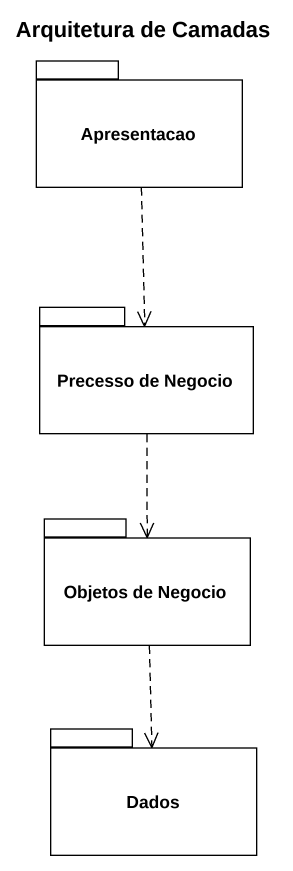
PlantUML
@startuml
title Arquitetura de Camadas
package Apresentacao {
}
package "Precesso de Negocio" as Precesso_de_Negocio {
}
package "Objetos de Negocio" as Objetos_de_Negocio {
}
package Dados {
}
Apresentacao ..> Precesso_de_Negocio
Precesso_de_Negocio ..> Objetos_de_Negocio
Objetos_de_Negocio ..> Dados
@enduml
